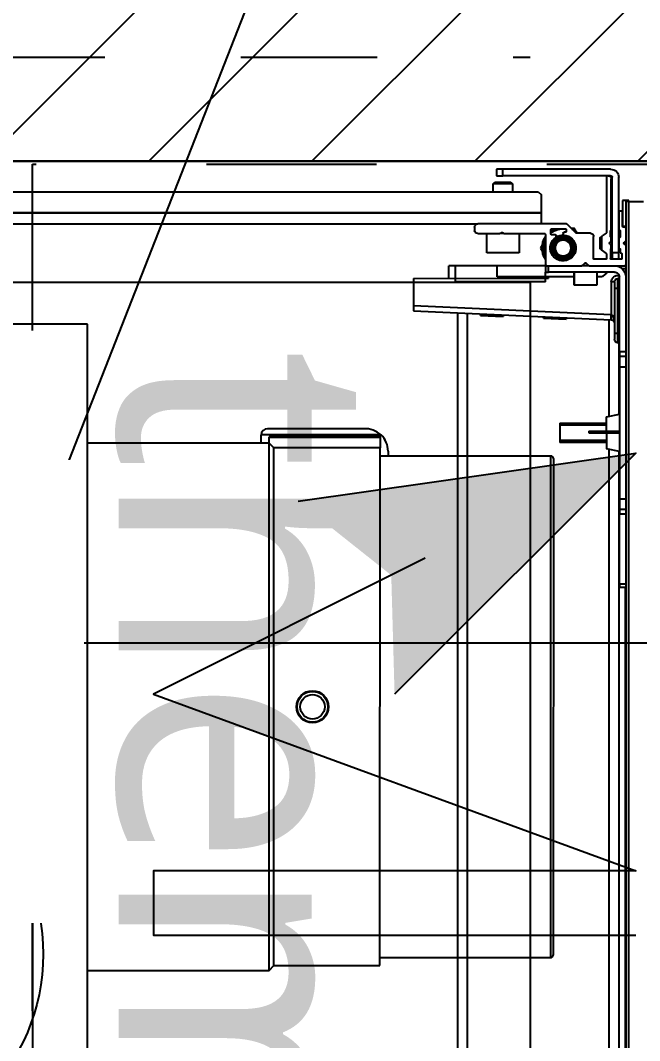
# Model space of a CAD drawing. Header units: centimetres. Extents: x 2191 to 12545, y -680 to 18662.
# Drawn here: x 9896.35 to 9915.61, y 4107.06 to 4138.79 of the extents above; entities that cross this region are included whole.
import ezdxf

# ---------------------------------------------------------------- set-up
doc = ezdxf.new("R2010")
doc.units = ezdxf.units.CM
doc.linetypes.add('prlm_vmc', pattern=[0.282222, 0.141111, -0.141111])
doc.linetypes.add('Style de ligne -1', pattern=[0.41664, 0.20828, -0.20836])
for name, color, linetype in [('B Aménagement intérieur', 252, 'Continuous'), ('B GÈnÈral_Hatch', 252, 'Continuous'), ('B Général', 252, 'Continuous'), ('C ANNOTATIONS-prestations', 252, 'Continuous'), ('MTI900_Alu', 252, 'Continuous'), ('prlm-CHAUFF', 4, 'Continuous')]:
    doc.layers.add(name, color=color, linetype=linetype)
doc.layers.add('prlm-ELEC-CFO', color=1, linetype='Continuous', lineweight=25)
doc.layers.add('prlm-GAZ', color=2, linetype='Continuous', lineweight=25)
doc.styles.add('prlm-chauff', font='trebucbi.ttf', dxfattribs={"height": 18})
doc.styles.add('prlm-elec-cfo', font='comic.ttf', dxfattribs={"height": 12})

# ---------------------------------------------------------------- blocks, each defined once
blk = doc.blocks.new('B 70.200_wc-2')
at = {"layer": 'B Général', "linetype": 'Continuous'}
for p, q in [((-25, -20.1), (-25, 0)), ((-24.9, 0.1), (24.9, 0.1))]:
    blk.add_line(p, q, dxfattribs=at)
blk.add_arc((-24.9, 0), 0.1, 90, 180, dxfattribs=at)
blk = doc.blocks.new('B 70.Groupe-2-1')
at = {"layer": 'B Général', "linetype": 'Style de ligne -1', "ltscale": 25.4, "flags": 128}
blk.add_lwpolyline([(-35.4, 7.6), (35.6, 7.6), (35.6, -32.4), (-35.4, -32.4)], close=True, dxfattribs=at)
at = {"layer": 'B Général', "xscale": -1, "rotation": 270}
blk.add_blockref('B 70.200_wc-2', (35.5, 7.5), dxfattribs=at)
blk = doc.blocks.new('B 70.WC-plan-PMR')
at = {"layer": 'B Général'}
blk.add_blockref('B 70.Groupe-2-1', (0, 0), dxfattribs=at)
blk = doc.blocks.new('B 70.T2 S307 (2D)')
at = {"layer": 'B Général', "xscale": -1}
blk.add_blockref('B 70.WC-plan-PMR', (-257.726, -259.015), dxfattribs=at)
blk = doc.blocks.new('B 70.G 100_80')
at = {"layer": 'B Général', "linetype": 'Continuous', "flags": 128}
blk.add_lwpolyline([(9.5, -45), (9.5, 45), (48.52, 45), (48.52, -45)], close=True, dxfattribs=at)
at = {"layer": 'C ANNOTATIONS-prestations'}
for p, q in [((43.05, 44.75), (42.85, 44.75)), ((42.85, 44.75), (42.85, 44.55)), ((46.4, 44.75), (43.05, 44.75)), ((43.05, 44.55), (43.05, 44.75)), ((42.85, 44.55), (43.05, 44.55)), ((46.4, 44.55), (43.05, 44.55)), ((46.27, 44.52), (46.27, 42.791)), ((46.32, 44.55), (46.3, 44.55)), ((46.42, 42.855), (46.42, 44.45)), ((46.45, 42.15), (46.45, 44.5)), ((46.65, 42.15), (46.65, 44.5)), ((42.75, 44.3), (42.8, 44.35)), ((43.35, 44.3), (42.75, 44.3)), ((42.75, 44.05), (42.75, 44.3)), ((42.8, 44.35), (43.3, 44.35)), ((43.3, 44.35), (43.35, 44.3)), ((43.35, 44.3), (43.35, 44.05)), ((13.65, 44.05), (44.15, 44.05)), ((44.15, 44.05), (44.25, 43.95)), ((44.25, 43.4), (44.25, 43.95)), ((46.97, 43.78), (46.77, 43.78)), ((46.77, 43.78), (46.77, 42.98)), ((46.87, 43.75), (46.87, -43.75)), ((46.97, 43.75), (46.87, 43.75)), ((46.97, 43.75), (46.97, 43.78)), ((46.97, -43.75), (46.97, 43.75)), ((46.97, 43.75), (47.42, 43.75)), ((13.55, 43.4), (44.25, 43.4)), ((44.25, 43.05), (44.25, 43.4)), ((46.65, 43.42), (46.65, 42.885)), ((46.74, 43.45), (46.68, 43.45)), ((46.77, 42.98), (46.77, 43.42)), ((15.5, 43.05), (42.27, 43.05)), ((42.17, 42.95), (42.17, 42.85)), ((45.028, 43.05), (42.27, 43.05)), ((44.566, 42.9), (44.54, 42.854)), ((44.54, 42.74), (44.54, 42.87)), ((44.57, 42.9), (44.99, 42.9)), ((45.02, 42.87), (45.02, 42.82)), ((45.321, 42.769), (45.049, 43.041)), ((45.27, 42.906), (45.184, 42.906)), ((45.328, 42.806), (45.27, 42.906)), ((46.77, 42.98), (46.87, 42.98)), ((46.84, 42.95), (46.8, 42.95)), ((42.27, 42.75), (42.958, 42.75)), ((42.55, 42.15), (42.55, 42.75)), ((43.082, 42.75), (42.958, 42.75)), ((42.979, 42.759), (42.999, 42.779)), ((43.041, 42.779), (43.061, 42.759)), ((43.082, 42.75), (44.34, 42.75)), ((43.55, 42.75), (43.55, 42.15)), ((44.37, 42.72), (44.37, 41.78)), ((44.68, 42.71), (44.57, 42.71)), ((44.71, 42.657), (44.71, 42.68)), ((44.92, 42.76), (44.92, 42.729)), ((44.99, 42.79), (44.95, 42.79)), ((45.77, 42.76), (45.342, 42.76)), ((45.87, 41.98), (45.87, 42.66)), ((46.07, 42.63), (46.09, 42.65)), ((46.07, 42.27), (46.07, 42.63)), ((46.07, 42.607), (46.12, 42.607)), ((46.09, 42.25), (46.09, 42.65)), ((46.09, 42.65), (46.12, 42.65)), ((46.12, 42.654), (46.12, 42.246)), ((46.257, 42.766), (46.133, 42.679)), ((46.371, 42.471), (46.42, 42.521)), ((46.4, 42.653), (46.4, 42.827)), ((46.4, 42.65), (46.45, 42.65)), ((46.4, 42.607), (46.45, 42.607)), ((46.42, 42.521), (46.42, 42.625)), ((46.65, 42.595), (46.65, 42.31)), ((46.661, 42.651), (46.7, 42.69)), ((46.661, 42.618), (46.661, 42.651)), ((46.7, 42.826), (46.7, 42.654)), ((46.821, 42.471), (46.87, 42.521)), ((44.278, 42.4), (44.22, 42.3)), ((44.22, 42.3), (44.278, 42.2)), ((46.07, 42.293), (46.12, 42.293)), ((46.09, 42.25), (46.07, 42.27)), ((46.12, 42.25), (46.09, 42.25)), ((46.133, 42.221), (46.257, 42.134)), ((46.42, 42.379), (46.371, 42.429)), ((46.4, 42.293), (46.45, 42.293)), ((46.4, 42.252), (46.4, 41.98)), ((46.45, 42.25), (46.4, 42.25)), ((46.42, 42.28), (46.42, 42.379)), ((46.661, 42.25), (46.661, 42.287)), ((46.7, 42.21), (46.661, 42.25)), ((46.7, 42.251), (46.7, 42.15)), ((46.87, 42.379), (46.821, 42.429)), ((46.835, 42.414), (46.835, 42.486)), ((43.55, 42.15), (42.55, 42.15)), ((45.114, 41.95), (44.726, 41.95)), ((46.24, 41.95), (45.9, 41.95)), ((46.27, 42.109), (46.27, 41.98)), ((46.72, 41.95), (46.43, 41.95)), ((46.65, 42.15), (46.45, 42.15)), ((46.45, 42.15), (46.45, 41.95)), ((46.65, 41.95), (46.65, 42.15)), ((46.7, 42.15), (46.72, 42.15)), ((46.75, 42.12), (46.75, 41.98)), ((41.57, 41.75), (41.37, 41.75)), ((41.37, 41.354), (41.37, 41.75)), ((42.87, 41.75), (41.57, 41.75)), ((41.57, 41.25), (41.57, 41.75)), ((44.37, 41.75), (42.87, 41.75)), ((42.87, 41.4), (42.87, 41.75)), ((44.4, 41.75), (44.37, 41.75)), ((44.37, 41.75), (44.37, 41.55)), ((44.4, 41.75), (45.508, 41.75)), ((44.47, 41.55), (44.47, 41.75)), ((45.732, 41.75), (45.508, 41.75)), ((45.529, 41.759), (45.599, 41.829)), ((45.641, 41.829), (45.711, 41.759)), ((45.732, 41.75), (46.84, 41.75)), ((46.87, 41.65), (46.765, 41.65)), ((46.87, 41.75), (46.84, 41.75)), ((40.27, 41.351), (44.47, 41.36)), ((40.27, 41.351), (40.27, 40.5)), ((44.37, 41.4), (42.87, 41.4)), ((44.37, 41.4), (44.37, 41.55)), ((44.37, 41.55), (44.47, 41.55)), ((44.37, 41.25), (44.37, 41.4)), ((45.27, 41.4), (44.37, 41.4)), ((46.52, 41.55), (44.47, 41.55)), ((44.47, 41.36), (44.472, 41.4)), ((45.27, 41.15), (45.27, 41.55)), ((45.97, 41.55), (45.97, 41.15)), ((46.067, 41.4), (45.97, 41.4)), ((46.67, 41.35), (46.62, 41.35)), ((46.62, 41.05), (46.62, 41.35)), ((46.67, 39.067), (46.67, 41.4)), ((44.37, 41.25), (41.57, 41.25)), ((45.97, 41.15), (45.27, 41.15)), ((46.42, 41.25), (46.42, 40.221)), ((46.52, 41.25), (46.42, 41.25)), ((46.52, 41.25), (46.52, 41.05)), ((46.52, 41.05), (46.52, 39.65)), ((46.52, 41.05), (46.62, 41.05)), ((46.62, 41.05), (46.67, 41.05)), ((46.62, 39.65), (46.62, 41.05)), ((46.42, 40.221), (40.27, 40.5)), ((40.27, 40.5), (40.27, 40.35)), ((40.27, 40.35), (46.413, 40.071)), ((41.65, 2.775), (41.65, 40.287)), ((41.95, 2.775), (41.95, 40.274)), ((42.354, 40.205), (42.357, 40.255)), ((42.354, 40.205), (43.056, 40.173)), ((43.058, 40.223), (43.056, 40.173)), ((44.316, 40.116), (44.319, 40.166)), ((44.316, 40.116), (45.018, 40.084)), ((45.02, 40.134), (45.018, 40.084)), ((46.35, 37.066), (46.35, 40.074)), ((46.413, 40.071), (46.42, 40.221)), ((46.413, 40.071), (46.425, 40.07)), ((46.425, 40.22), (46.42, 40.221)), ((46.52, 39.65), (46.52, 39.45)), ((46.52, 39.65), (46.62, 39.65)), ((46.67, 39.65), (46.62, 39.65)), ((46.62, 39.35), (46.62, 39.65)), ((46.62, 39.35), (46.67, 39.35)), ((46.65, 39.35), (46.65, 37.126)), ((46.87, 39.067), (46.67, 39.067)), ((46.67, 39.067), (46.67, 38.932)), ((46.67, 38.932), (46.67, 38.6)), ((46.67, 38.932), (46.87, 38.932)), ((46.67, 38.6), (46.67, 34.5)), ((46.67, 38.6), (46.87, 38.6)), ((46.27, 37.05), (46.67, 37.13)), ((44.82, 36.85), (44.82, 36.25)), ((44.82, 36.85), (46.27, 36.85)), ((46.27, 36.6), (46.27, 37.05)), ((46.27, 36.789), (44.82, 36.789)), ((45.725, 36.6), (45.725, 36.55)), ((45.725, 36.6), (45.861, 36.6)), ((45.725, 36.55), (45.861, 36.55)), ((45.861, 36.6), (45.861, 36.55)), ((45.861, 36.6), (46.67, 36.6)), ((45.861, 36.55), (46.67, 36.55)), ((46.27, 36.55), (46.27, 36.05)), ((46.27, 36.311), (44.82, 36.311)), ((46.27, 36.25), (44.82, 36.25)), ((46.67, 35.97), (46.27, 36.05)), ((46.35, 2.6), (46.35, 36.034)), ((46.65, 35.974), (46.65, 2.5)), ((46.67, 34.5), (46.87, 34.5)), ((46.67, 34.5), (46.67, 34.168)), ((46.87, 34.168), (46.67, 34.168)), ((46.67, 34.168), (46.67, 34.033)), ((46.67, 31.85), (46.67, 34.033)), ((46.67, 34.033), (46.87, 34.033)), ((46.67, 31.85), (46.67, 31.75)), ((46.87, 31.85), (46.67, 31.85)), ((46.67, 31.75), (46.87, 31.75)), ((46.85, 31.75), (46.85, 2.433))]:
    blk.add_line(p, q, dxfattribs=at)
at = {"layer": 'C ANNOTATIONS-prestations', "flags": 128}
for points in [[(46.4, 44.75, -0.198912), (46.577, 44.677, -0.198912), (46.65, 44.5)], [(46.27, 44.52, -0.198912), (46.279, 44.541, -0.198912), (46.3, 44.55)], [(46.32, 44.55, -0.198912), (46.391, 44.521, -0.198912), (46.42, 44.45)], [(46.4, 44.55, -0.198912), (46.435, 44.535, -0.198912), (46.45, 44.5)], [(46.65, 43.42, -0.198912), (46.659, 43.441, -0.198912), (46.68, 43.45)], [(46.74, 43.45, -0.198912), (46.761, 43.441, -0.198912), (46.77, 43.42)], [(42.17, 42.95, -0.198912), (42.199, 43.021, -0.198912), (42.27, 43.05)], [(42.27, 42.75, -0.198912), (42.199, 42.779, -0.198912), (42.17, 42.85)], [(44.54, 42.87, -0.198912), (44.549, 42.891, -0.198912), (44.57, 42.9)], [(44.54, 42.764, -0.104675), (44.761, 42.879, -0.104675), (45.009, 42.893)], [(44.54, 42.827, -0.02871), (44.603, 42.867, -0.02871), (44.67, 42.9)], [(44.99, 42.9, -0.198912), (45.011, 42.891, -0.198912), (45.02, 42.87)], [(45.028, 43.05, -0.098491), (45.039, 43.048, -0.098491), (45.049, 43.041)], [(45.207, 42.883, -0.041018), (45.298, 42.829, -0.041018), (45.379, 42.76)], [(46.4, 42.827, -0.155096), (46.406, 42.844, -0.155096), (46.42, 42.855)], [(46.675, 42.855, -0.17724), (46.657, 42.866, -0.17724), (46.65, 42.885)], [(46.675, 42.855, -0.17724), (46.693, 42.845, -0.17724), (46.7, 42.826)], [(46.8, 42.95, -0.198912), (46.779, 42.959, -0.198912), (46.77, 42.98)], [(46.84, 42.95, -0.198912), (46.861, 42.941, -0.198912), (46.87, 42.92)], [(42.979, 42.759, -0.098491), (42.969, 42.752, -0.098491), (42.958, 42.75)], [(42.999, 42.779, -0.198912), (43.02, 42.788, -0.198912), (43.041, 42.779)], [(43.082, 42.75, -0.098491), (43.071, 42.752, -0.098491), (43.061, 42.759)], [(44.37, 41.954, -0.14145), (44.27, 42.3, -0.14145), (44.37, 42.646)], [(44.37, 42.06, -0.103148), (44.32, 42.3, -0.103148), (44.37, 42.54)], [(44.34, 42.75, -0.198912), (44.361, 42.741, -0.198912), (44.37, 42.72)], [(44.948, 42.699, -0.366532), (45.318, 42.338, -0.366532), (45.023, 41.914, -0.366532), (44.556, 42.135, -0.366532), (44.697, 42.632)], [(44.57, 42.71, -0.198912), (44.549, 42.719, -0.198912), (44.54, 42.74)], [(44.68, 42.71, -0.198912), (44.701, 42.701, -0.198912), (44.71, 42.68)], [(44.697, 42.632, -0.082935), (44.817, 42.687, -0.082935), (44.948, 42.699)], [(44.71, 42.657, -0.122946), (44.706, 42.643, -0.122946), (44.697, 42.632)], [(44.92, 42.76, -0.198912), (44.929, 42.781, -0.198912), (44.95, 42.79)], [(44.948, 42.699, -0.189855), (44.928, 42.709, -0.189855), (44.92, 42.729)], [(45.02, 42.82, -0.198912), (45.011, 42.799, -0.198912), (44.99, 42.79)], [(45.342, 42.76, -0.098491), (45.331, 42.762, -0.098491), (45.321, 42.769)], [(45.77, 42.76, -0.198912), (45.841, 42.731, -0.198912), (45.87, 42.66)], [(46.12, 42.654, -0.120588), (46.123, 42.668, -0.120588), (46.133, 42.679)], [(46.27, 42.791, -0.120588), (46.267, 42.777, -0.120588), (46.257, 42.766)], [(46.42, 42.625, -0.155096), (46.406, 42.636, -0.155096), (46.4, 42.653)], [(46.661, 42.651, -0.013224), (46.655, 42.65, -0.013224), (46.65, 42.65)], [(46.65, 42.595, -0.17724), (46.657, 42.614, -0.17724), (46.675, 42.625)], [(46.7, 42.654, -0.17724), (46.693, 42.635, -0.17724), (46.675, 42.625)], [(46.133, 42.221, -0.120588), (46.123, 42.232, -0.120588), (46.12, 42.246)], [(46.371, 42.429, -0.198912), (46.362, 42.45, -0.198912), (46.371, 42.471)], [(46.4, 42.252, -0.155096), (46.406, 42.269, -0.155096), (46.42, 42.28)], [(46.675, 42.28, -0.17724), (46.657, 42.291, -0.17724), (46.65, 42.31)], [(46.65, 42.25, -0.013224), (46.655, 42.25, -0.013224), (46.661, 42.25)], [(46.675, 42.28, -0.17724), (46.693, 42.27, -0.17724), (46.7, 42.251)], [(46.821, 42.429, -0.198912), (46.812, 42.45, -0.198912), (46.821, 42.471)], [(45.9, 41.95, -0.198912), (45.879, 41.959, -0.198912), (45.87, 41.98)], [(46.27, 41.98, -0.198912), (46.261, 41.959, -0.198912), (46.24, 41.95)], [(46.257, 42.134, -0.120588), (46.267, 42.123, -0.120588), (46.27, 42.109)], [(46.43, 41.95, -0.198912), (46.409, 41.959, -0.198912), (46.4, 41.98)], [(46.72, 42.15, -0.198912), (46.741, 42.141, -0.198912), (46.75, 42.12)], [(46.75, 41.98, -0.198912), (46.741, 41.959, -0.198912), (46.72, 41.95)], [(44.4, 41.75, -0.198912), (44.379, 41.759, -0.198912), (44.37, 41.78)], [(45.529, 41.759, -0.098491), (45.519, 41.752, -0.098491), (45.508, 41.75)], [(45.599, 41.829, -0.198912), (45.62, 41.838, -0.198912), (45.641, 41.829)], [(45.732, 41.75, -0.098491), (45.721, 41.752, -0.098491), (45.711, 41.759)], [(46.52, 41.75, -0.198912), (46.767, 41.648, -0.198912), (46.87, 41.4)], [(46.87, 41.78, -0.198912), (46.861, 41.759, -0.198912), (46.84, 41.75)], [(46.22, 41.472, -0.109774), (46.151, 41.419, -0.109774), (46.067, 41.4)], [(46.22, 41.472, -0.028434), (46.259, 41.513, -0.028434), (46.302, 41.55)], [(46.42, 41.25, -0.227222), (46.495, 41.406, -0.227222), (46.663, 41.445)], [(46.52, 41.55, -0.198912), (46.626, 41.506, -0.198912), (46.67, 41.4)], [(46.52, 41.25, -0.198912), (46.549, 41.321, -0.198912), (46.62, 41.35)], [(46.425, 40.07, -0.193016), (46.492, 40.04, -0.193016), (46.52, 39.97)], [(46.62, 39.35, -0.198912), (46.549, 39.379, -0.198912), (46.52, 39.45)]]:
    blk.add_lwpolyline(points, format="xyb", dxfattribs=at)
at = {"layer": 'C ANNOTATIONS-prestations'}
for radius in [0.35, 0.3, 0.25]:
    blk.add_circle((44.92, 42.3), radius, dxfattribs=at)
for points, knots in [([(46.425, 40.07), (46.424, 40.07), (46.424, 40.071), (46.424, 40.072), (46.423, 40.074), (46.422, 40.083), (46.422, 40.103), (46.422, 40.13), (46.423, 40.182), (46.424, 40.218), (46.424, 40.219), (46.425, 40.22)], [0, 0, 0, 1, 2, 3, 4, 5, 6, 7, 8, 8, 9, 9, 9]), ([(46.425, 40.22), (46.425, 40.22), (46.437, 40.218), (46.454, 40.206), (46.467, 40.191), (46.48, 40.171), (46.491, 40.146), (46.501, 40.117), (46.513, 40.068), (46.52, 40.004), (46.52, 39.975), (46.52, 39.972), (46.52, 39.97)], [0, 0, 0, 1, 2, 3, 4, 5, 6, 7, 8, 9, 9, 10, 10, 10])]:
    blk.add_open_spline(points, degree=2, knots=knots, dxfattribs=at)
blk = doc.blocks.new('xi.thema+')
at = {"layer": 'prlm-CHAUFF', "color": 7, "linetype": 'prlm_vmc', "ltscale": 30}
blk.add_lwpolyline([(-27.9, 0), (-27.9, 34.4)], dxfattribs=at)
at = {"layer": 'prlm-CHAUFF', "color": 0}
blk.add_lwpolyline([(-20.9, 0), (-20.9, 34.4), (20.9, 34.4), (20.9, 0)], close=True, dxfattribs=at)
blk.add_circle((0, 13), 6.25, dxfattribs=at)
at = {"layer": 'prlm-CHAUFF', "color": 0, "insert": (0, 25.539), "char_height": 8, "width": 7.19706, "attachment_point": 5, "style": 'prlm-chauff'}
blk.add_mtext('thema+', dxfattribs=at)
blk = doc.blocks.new('B 70.MTI900_Alu_390')
at = {"layer": 'MTI900_Alu', "color": 1, "linetype": 'Continuous'}
for p, q in [((-4.34, -0.405), (-4.34, -3.475)), ((-4.405, -0.415), (-4.405, -3.465)), ((-4.305, -0.6), (-4.305, -3.277)), ((-4.1351, -3.077), (-4.136, -3.497)), ((-4.1351, -3.077), (-4.05, -3.077)), ((-4.0221, -3.692), (-4.05, -3.077)), ((-4.05, -3.077), (-4.035, -3.077)), ((-4.035, -3.077), (-4.0071, -3.6913)), ((-4.175, -3.207), (-4.175, -3.187)), ((-4.1353, -3.187), (-4.175, -3.187)), ((-4.175, -3.337), (-4.175, -3.207)), ((-4.125, -3.207), (-4.175, -3.207)), ((-4.125, -3.487), (-4.125, -3.207)), ((-0.2775, -3.215), (-4.0287, -3.215)), ((-4.295, -3.267), (-4.285, -3.267)), ((-0.2775, -3.245), (-4.0274, -3.245)), ((-4.305, -3.5528), (-4.305, -3.277)), ((-4.275, -3.277), (-4.275, -3.3458)), ((-4.0205, -3.2854), (-4.0255, -3.2857)), ((-4.0205, -3.2854), (-4.0173, -3.3556)), ((-4.43, -3.325), (-4.435, -3.33)), ((-4.435, -3.33), (-4.435, -3.38)), ((-4.43, -3.385), (-4.43, -3.325)), ((-4.405, -3.325), (-4.43, -3.325)), ((-4.215, -3.305), (-4.275, -3.305)), ((-4.215, -3.405), (-4.215, -3.305)), ((-4.475, -3.355), (-4.475, -3.335)), ((-4.475, -3.335), (-4.455, -3.335)), ((-4.475, -3.69), (-4.475, -3.355)), ((-4.455, -3.355), (-4.475, -3.355)), ((-4.455, -3.335), (-4.455, -3.355)), ((-4.455, -3.69), (-4.455, -3.355)), ((-4.2759, -3.3479), (-4.2779, -3.3499)), ((-4.2779, -3.3541), (-4.2759, -3.3561)), ((-4.275, -3.3582), (-4.275, -3.3458)), ((-4.275, -3.3582), (-4.275, -3.484)), ((-4.175, -3.487), (-4.175, -3.337)), ((-4.14, -3.337), (-4.175, -3.337)), ((-4.14, -3.487), (-4.14, -3.337)), ((-4.0223, -3.3558), (-4.0173, -3.3556)), ((-4.435, -3.38), (-4.43, -3.385)), ((-4.43, -3.385), (-4.405, -3.385)), ((-4.275, -3.405), (-4.215, -3.405)), ((-4.405, -3.465), (-4.395, -3.475)), ((-4.34, -3.475), (-4.395, -3.475)), ((-4.305, -3.475), (-4.34, -3.475)), ((-4.272, -3.487), (-4.178, -3.487)), ((-4.24, -3.4778), (-4.23, -3.472)), ((-4.23, -3.472), (-4.22, -3.4778)), ((-4.175, -3.49), (-4.175, -3.487)), ((-4.175, -3.487), (-4.155, -3.487)), ((-4.175, -3.49), (-4.175, -3.6008)), ((-4.14, -3.487), (-4.155, -3.487)), ((-4.155, -3.487), (-4.155, -3.497)), ((-4.125, -3.487), (-4.14, -3.487)), ((-4.14, -3.577), (-4.14, -3.487)), ((-4.0116, -3.4816), (-4.0166, -3.4819)), ((-4.0116, -3.4816), (-4.0084, -3.5518)), ((-4.29, -3.5066), (-4.2854, -3.504)), ((-4.29, -3.507), (-4.29, -3.549)), ((-4.274, -3.504), (-4.287, -3.504)), ((-4.271, -3.518), (-4.271, -3.507)), ((-4.2657, -3.521), (-4.268, -3.521)), ((-4.155, -3.497), (-4.175, -3.497)), ((-4.155, -3.702), (-4.155, -3.497)), ((-4.136, -3.497), (-4.14, -3.4972)), ((-4.287, -3.552), (-4.282, -3.552)), ((-4.279, -3.549), (-4.279, -3.545)), ((-4.276, -3.542), (-4.2729, -3.542)), ((-4.195, -3.5614), (-4.195, -3.5226)), ((-4.0134, -3.552), (-4.0084, -3.5518)), ((-3.685, -3.532), (-3.625, -3.532)), ((-3.685, -3.532), (-3.685, -3.677)), ((-3.6789, -3.677), (-3.6789, -3.532)), ((-3.6311, -3.677), (-3.6311, -3.532)), ((-3.625, -3.677), (-3.625, -3.532)), ((-4.2769, -3.5821), (-4.3041, -3.5549)), ((-4.2906, -3.577), (-4.2906, -3.5684)), ((-4.2806, -3.5828), (-4.2906, -3.577)), ((-4.276, -3.627), (-4.276, -3.5842)), ((-4.115, -3.577), (-4.155, -3.577)), ((-4.115, -3.647), (-4.115, -3.577)), ((-4.1759, -3.6029), (-4.1829, -3.6099)), ((-4.1829, -3.6141), (-4.1759, -3.6211)), ((-4.175, -3.6232), (-4.175, -3.6008)), ((-4.198, -3.637), (-4.266, -3.637)), ((-4.195, -3.674), (-4.195, -3.64)), ((-4.175, -3.6232), (-4.175, -3.734)), ((-4.155, -3.647), (-4.115, -3.647)), ((-4.14, -3.6567), (-4.14, -3.647)), ((-3.66, -3.6225), (-3.655, -3.6225)), ((-3.66, -3.6225), (-3.66, -3.6361)), ((-3.66, -3.6361), (-3.655, -3.6361)), ((-3.66, -3.6361), (-3.66, -3.717)), ((-3.655, -3.6225), (-3.655, -3.6361)), ((-3.655, -3.6361), (-3.655, -3.717)), ((-4.455, -3.682), (-4.455, -3.68)), ((-4.452, -3.677), (-4.2791, -3.677)), ((-4.2766, -3.6757), (-4.2679, -3.6633)), ((-4.2654, -3.662), (-4.2246, -3.662)), ((-4.263, -3.657), (-4.265, -3.659)), ((-4.225, -3.659), (-4.265, -3.659)), ((-4.265, -3.659), (-4.265, -3.662)), ((-4.227, -3.657), (-4.263, -3.657)), ((-4.2607, -3.657), (-4.2607, -3.662)), ((-4.2293, -3.657), (-4.2293, -3.662)), ((-4.225, -3.659), (-4.227, -3.657)), ((-4.225, -3.662), (-4.225, -3.659)), ((-4.2221, -3.6633), (-4.2134, -3.6757)), ((-4.2109, -3.677), (-4.198, -3.677)), ((-3.705, -3.677), (-3.713, -3.717)), ((-3.66, -3.677), (-3.705, -3.677)), ((-3.655, -3.677), (-3.605, -3.677)), ((-3.597, -3.717), (-3.605, -3.677)), ((-4.215, -3.695), (-4.45, -3.695)), ((-4.2855, -3.692), (-4.445, -3.692)), ((-4.2653, -3.69), (-4.2827, -3.69)), ((-4.265, -3.69), (-4.265, -3.695)), ((-4.2521, -3.692), (-4.2625, -3.692)), ((-4.2607, -3.69), (-4.2607, -3.695)), ((-4.2471, -3.6871), (-4.2521, -3.692)), ((-4.2379, -3.692), (-4.2429, -3.6871)), ((-4.228, -3.692), (-4.2379, -3.692)), ((-4.2293, -3.69), (-4.2293, -3.695)), ((-4.2252, -3.69), (-4.198, -3.69)), ((-4.225, -3.695), (-4.225, -3.69)), ((-4.215, -3.715), (-4.215, -3.695)), ((-4.215, -3.695), (-4.195, -3.695)), ((-4.195, -3.722), (-4.195, -3.693)), ((-4.135, -3.717), (-4.135, -3.712)), ((-4.105, -3.712), (-4.135, -3.712)), ((-4.125, -3.692), (-4.0221, -3.692)), ((-4.125, -3.702), (-4.125, -3.692)), ((-4.125, -3.702), (-4.105, -3.702)), ((-4.105, -3.702), (-3.965, -3.702)), ((-4.105, -3.702), (-4.105, -3.712)), ((-4.105, -3.712), (-4.105, -3.717)), ((-3.965, -3.712), (-4.105, -3.712)), ((-4.0071, -3.6913), (-4.0221, -3.692)), ((-4.022, -3.6925), (-4.0221, -3.692)), ((-3.7066, -3.685), (-4.0074, -3.685)), ((-4.0071, -3.6913), (-4.007, -3.6925)), ((-3.965, -3.702), (-3.945, -3.702)), ((-3.965, -3.702), (-3.965, -3.712)), ((-3.965, -3.717), (-3.965, -3.712)), ((-3.935, -3.712), (-3.965, -3.712)), ((-3.935, -3.712), (-3.935, -3.717)), ((-0.26, -3.685), (-3.6034, -3.685)), ((-4.215, -3.715), (-4.45, -3.715)), ((-4.378, -3.747), (-4.378, -3.727)), ((-4.378, -3.727), (-4.298, -3.727)), ((-4.375, -3.737), (4.375, -3.737)), ((-4.375, -3.747), (-4.375, -3.737)), ((-4.345, -3.724), (-4.345, -3.718)), ((-4.342, -3.715), (-4.2885, -3.715)), ((-4.298, -3.727), (-4.342, -3.727)), ((-4.298, -3.727), (-4.298, -3.737)), ((-4.295, -3.734), (-4.295, -3.73)), ((-4.2826, -3.72), (-4.2654, -3.72)), ((-4.2651, -3.7161), (-4.269, -3.72)), ((-4.2618, -3.7161), (-4.2651, -3.7161)), ((-4.2595, -3.715), (-4.231, -3.715)), ((-4.2471, -3.7321), (-4.2521, -3.737)), ((-4.2414, -3.7335), (-4.2486, -3.7335)), ((-4.2379, -3.737), (-4.2429, -3.7321)), ((-4.2249, -3.7161), (-4.2287, -3.7161)), ((-4.2251, -3.72), (-4.215, -3.72)), ((-4.221, -3.72), (-4.2249, -3.7161)), ((-4.195, -3.715), (-4.215, -3.715)), ((-4.215, -3.72), (-4.215, -3.722)), ((-4.212, -3.725), (-4.198, -3.725)), ((-4.175, -3.737), (-4.175, -3.734)), ((-4.165, -3.737), (-4.165, -3.7265)), ((-3.9067, -3.717), (-4.14, -3.717)), ((-3.935, -3.715), (-3.7126, -3.715)), ((-3.9067, -3.737), (-3.9067, -3.717)), ((-3.9067, -3.717), (-3.8932, -3.717)), ((-3.8932, -3.717), (-3.86, -3.717)), ((-3.8932, -3.717), (-3.8932, -3.737)), ((-3.86, -3.717), (-3.45, -3.717)), ((-3.86, -3.717), (-3.86, -3.737)), ((-3.5974, -3.715), (-0.25, -3.715)), ((-3.45, -3.717), (-3.45, -3.737)), ((-3.45, -3.717), (-3.4168, -3.717)), ((-3.4168, -3.737), (-3.4168, -3.717)), ((-3.4168, -3.717), (-3.4033, -3.717)), ((-3.185, -3.717), (-3.4033, -3.717)), ((-3.4033, -3.717), (-3.4033, -3.737)), ((-3.185, -3.717), (-3.175, -3.717)), ((-3.185, -3.737), (-3.185, -3.717)), ((-3.175, -3.717), (-3.175, -3.737)), ((-3.175, -3.735), (-0.2433, -3.735)), ((-4.375, -3.747), (-4.378, -3.747)), ((4.375, -3.747), (-4.375, -3.747)), ((-4.375, -3.747), (-4.375, -3.792))]:
    blk.add_line(p, q, dxfattribs=at)
for radius in [0.035, 0.03, 0.025]:
    blk.add_circle((-4.23, -3.542), radius, dxfattribs=at)
for centre, radius, start, end in [((-4.295, -3.277), 0.01, 90, 180), ((-4.285, -3.277), 0.01, 0, 90), ((-4.2758, -3.352), 0.003, 135, 225), ((-4.278, -3.3458), 0.003, 315, 0), ((-4.278, -3.3582), 0.003, 0, 45), ((-4.272, -3.484), 0.003, 180, 270), ((-4.23, -3.542), 0.065, 57.7958, 122.2042), ((-4.23, -3.542), 0.06, 66.4435, 113.5565), ((-4.178, -3.49), 0.003, 0, 90), ((-4.287, -3.507), 0.003, 90, 180), ((-4.23, -3.542), 0.06, 140.7035, 188.509), ((-4.23, -3.542), 0.065, 144.2242, 157.3801), ((-4.274, -3.507), 0.003, 0, 90), ((-4.268, -3.518), 0.003, 180, 270), ((-4.23, -3.542), 0.04, 146.0728, 184.0006), ((-4.23, -3.542), 0.04, 184.0006, 146.0728), ((-4.2657, -3.518), 0.003, 270, 326.0728), ((-4.302, -3.5528), 0.003, 180, 225), ((-4.287, -3.549), 0.003, 180, 270), ((-4.282, -3.549), 0.003, 270, 0), ((-4.276, -3.545), 0.003, 90, 180), ((-4.2729, -3.545), 0.003, 4.0006, 90), ((-4.23, -3.542), 0.065, 206.162, 224.9525), ((-4.279, -3.5842), 0.003, 0, 45), ((-4.1808, -3.612), 0.003, 135, 225), ((-4.178, -3.6008), 0.003, 315, 0), ((-4.266, -3.627), 0.01, 180, 270), ((-4.198, -3.64), 0.003, 0, 90), ((-4.178, -3.6232), 0.003, 0, 45), ((-4.452, -3.68), 0.003, 90, 180), ((-4.2791, -3.674), 0.003, 270, 325.008), ((-4.2654, -3.665), 0.003, 90, 145.008), ((-4.2246, -3.665), 0.003, 34.992, 90), ((-4.2109, -3.674), 0.003, 214.992, 270), ((-4.198, -3.674), 0.003, 270, 0), ((-4.1151, -3.7104), 0.05, 129.8841, 142.9139), ((-4.16, -3.6567), 0.02, 309.8841, 0), ((-4.45, -3.69), 0.025, 180, 270), ((-4.445, -3.682), 0.01, 180, 270), ((-4.45, -3.69), 0.005, 180, 270), ((-4.2827, -3.693), 0.003, 90, 160.5288), ((-4.2653, -3.693), 0.003, 19.4712, 90), ((-4.245, -3.6892), 0.003, 45, 135), ((-4.2252, -3.693), 0.003, 90, 160.5288), ((-4.198, -3.693), 0.003, 0, 90), ((-4.14, -3.702), 0.035, 180, 270), ((-4.14, -3.702), 0.015, 180, 270), ((-4.125, -3.712), 0.02, 90, 192.412), ((-4.125, -3.712), 0.01, 90, 180), ((-3.997, -3.692), 0.01, 182.6026, 270), ((-3.945, -3.712), 0.01, 0, 90), ((-4.342, -3.718), 0.003, 90, 180), ((-4.342, -3.724), 0.003, 180, 270), ((-4.298, -3.73), 0.003, 0, 90), ((-4.292, -3.734), 0.003, 180, 270), ((-4.2885, -3.718), 0.003, 9.5941, 90), ((-4.2826, -3.717), 0.003, 189.5941, 270), ((-4.2654, -3.717), 0.003, 270, 350.4059), ((-4.275, -3.715), 0.01, 353.9388, 0), ((-4.2595, -3.718), 0.003, 90, 170.4059), ((-4.245, -3.7342), 0.003, 45, 135), ((-4.231, -3.718), 0.003, 9.5941, 90), ((-4.2251, -3.717), 0.003, 189.5941, 270), ((-4.215, -3.715), 0.01, 180, 186.0612), ((-4.212, -3.722), 0.003, 180, 270), ((-4.198, -3.722), 0.003, 270, 0), ((-4.178, -3.734), 0.003, 270, 0)]:
    blk.add_arc(centre, radius, start, end, dxfattribs=at)
for centre, major_axis, ratio, start_param, end_param in [((-4.022, -3.6931), (0.015, 0.0007), 0.045361, 0, 1.568734), ((-3.997, -3.692), (0.025, 0), 0.4, 3.187016, 4.712389)]:
    blk.add_ellipse(centre, major_axis=major_axis, ratio=ratio, start_param=start_param, end_param=end_param, dxfattribs=at)
blk = doc.blocks.new('xi.uta-yzen-d')
at = {"layer": 'prlm-CHAUFF', "ltscale": 50}
for p, q in [((-36.4, 35.02), (-20.8, 35.02)), ((-36.4, 35.02), (-36.4, 29.72)), ((-20.9, 35.12), (-36.3, 35.12)), ((-20.8, 29.72), (-20.8, 35.02)), ((-36.55, 29.97), (-36.4, 29.97)), ((-37.056, 29.72), (-36.65, 29.72)), ((-37.056, 29.72), (-37.056, 26.02)), ((-37, 29.72), (-37, 26.27)), ((-36.98, 29.72), (-36.98, 26.27)), ((-20.55, 29.72), (-36.65, 29.72)), ((-36.65, 29.72), (-36.65, 26.42)), ((-20.55, 26.42), (-20.55, 29.72)), ((-37.25, 29.216), (-37.25, 26.22)), ((-37, 28.42), (-36.98, 28.42)), ((-36.98, 28.07), (-37, 28.07)), ((-37, 27.693), (-36.98, 27.693)), ((-36.98, 27.343), (-37, 27.343)), ((-37, 27.293), (-36.98, 27.293)), ((-36.98, 27.193), (-37, 27.193)), ((-36.65, 26.42), (-36.8, 26.27)), ((-20.55, 26.42), (-36.65, 26.42)), ((-20.4, 26.27), (-20.55, 26.42)), ((-36.8, 26.02), (-37.05, 26.02)), ((-36.98, 26.27), (-37, 26.27)), ((-36.8, 26.27), (-36.98, 26.27)), ((-20.4, 26.27), (-36.8, 26.27)), ((-36.8, 26.27), (-36.8, 20.62)), ((-20.4, 20.62), (-20.4, 26.27))]:
    blk.add_line(p, q, dxfattribs=at)
blk.add_lwpolyline([(-40.5, 20.62), (-40.5, 3.9), (40.5, 3.9), (40.5, 20.62)], close=True, dxfattribs=at)
for radius in [0.5, 0.48, 0.38]:
    blk.add_circle((-28.6, 27.62), radius, dxfattribs=at)
for centre, radius, start, end in [((-36.3, 35.02), 0.1, 90, 180), ((-20.9, 35.02), 0.1, 0, 90), ((-36.55, 29.27), 0.7, 90, 136.2731), ((-36.475, 29.24), 0.776, 138.5248, 181.7675), ((-37.05, 26.22), 0.2, 180, 268.3239), ((-37.05, 26.22), 0.2, 268.3239, 270)]:
    blk.add_arc(centre, radius, start, end, dxfattribs=at)
for centre, major_axis, ratio, start_param, end_param in [((-36.55, 28.959), (-0.45, 0), 0.974723, 5.983927, 6.283185), ((-36.55, 28.603), (-0.45, 0), 0.974723, 5.983927, 6.283185), ((-35.75, 28.603), (-1.25, 0), 0.146694, 0, 0.179125)]:
    blk.add_ellipse(centre, major_axis=major_axis, ratio=ratio, start_param=start_param, end_param=end_param, dxfattribs=at)
blk.add_open_spline([(-36.982, 29.391), (-36.986, 29.379), (-36.989, 29.366), (-36.997, 29.324), (-37, 29.294), (-37, 29.265)], degree=3, knots=[0.8185803, 0.8185803, 0.8185803, 0.8185803, 0.875, 0.875, 1, 1, 1, 1], dxfattribs=at)
blk = doc.blocks.new('xi.CH')
at = {"layer": 'prlm-ELEC-CFO', "lineweight": 5}
blk.add_hatch(color=0, dxfattribs=at).paths.add_polyline_path([(-3, 6), (-0.103, 3.699), (0, 0), (7.5, 7.5)])
at = {"layer": 'prlm-ELEC-CFO', "color": 0}
for points in [[(-3, 6), (7.5, 7.5), (0, 0)], [(0.955, 4.227), (-7.5, 0), (7.5, -5.5), (-7.5, -5.5), (-7.5, -7.5), (7.5, -7.5)]]:
    blk.add_lwpolyline(points, dxfattribs=at)

msp = doc.modelspace()

# ---------------------------------------------------------------- hatches: boundary and pattern name
at = {"layer": 'B GÈnÈral_Hatch', "linetype": 'Continuous'}
h = msp.add_hatch(dxfattribs=at)
h.set_pattern_fill('50_BETON', color=256, style=0, pattern_type=2)
h.set_pattern_definition([(45, (0, 0), (2.4253472, -2.6458333), [])])
h.paths.add_polyline_path([(9812.796, 4152.411), (9828.796, 4134.411), (10087.196, 4134.411), (10087.196, 4152.411)])

# ---------------------------------------------------------------- linework, layer by layer
at = {"layer": 'B Général', "linetype": 'Continuous', "lineweight": 18}
msp.add_line((10087.196, 4134.411), (9828.796, 4134.411), dxfattribs=at)
at = {"layer": 'B Général', "linetype": 'Continuous'}
msp.add_line((10087.196, 4134.411), (9828.796, 4134.411), dxfattribs=at)
at = {"layer": 'prlm-GAZ'}
msp.add_lwpolyline([(9890.808, 4107.125), (9929.805, 4206.522), (11276.081, 4206.522), (11307.111, 4291.389)], dxfattribs=at)

# ---------------------------------------------------------------- block references
at = {"layer": 'B Aménagement intérieur', "xscale": -1, "rotation": 180}
msp.add_blockref('B 70.T2 S307 (2D)', (10190.054, 3842.903), dxfattribs=at)
at = {"layer": 'B Aménagement intérieur'}
msp.add_blockref('B 70.G 100_80', (9868.308, 4089.409), dxfattribs=at)
at = {"layer": 'prlm-CHAUFF'}
for name, p, rotation in [('xi.thema+', (9877.808, 4109.745), 269.9998100426611), ('xi.uta-yzen-d', (9877.809, 4088.845), 269.9901192802182)]:
    msp.add_blockref(name, p, dxfattribs=dict(at, rotation=rotation))
at = {"layer": 'prlm-CHAUFF', "xscale": -9.999999999999975, "yscale": 9.999999999999975, "zscale": 9.999999999999975, "rotation": 90.00011533977086}
msp.add_blockref('B 70.MTI900_Alu_390', (9877.808, 4089.409), dxfattribs=at)
at = {"layer": 'prlm-ELEC-CFO'}
msp.add_blockref('xi.CH', (9907.987, 4117.833), dxfattribs=at)

# ---------------------------------------------------------------- next in the draw order: texts
at = {"layer": 'prlm-ELEC-CFO', "lineweight": 20, "insert": (9888.657, 4117.833), "char_height": 12, "attachment_point": 5, "line_spacing_factor": 0.8, "style": 'prlm-elec-cfo', "bg_fill": 3, "box_fill_scale": 1.1, "bg_fill_color": 256, "bg_fill_transparency": 0}
msp.add_mtext('ch', dxfattribs=at)

doc.saveas('drawing.dxf')
